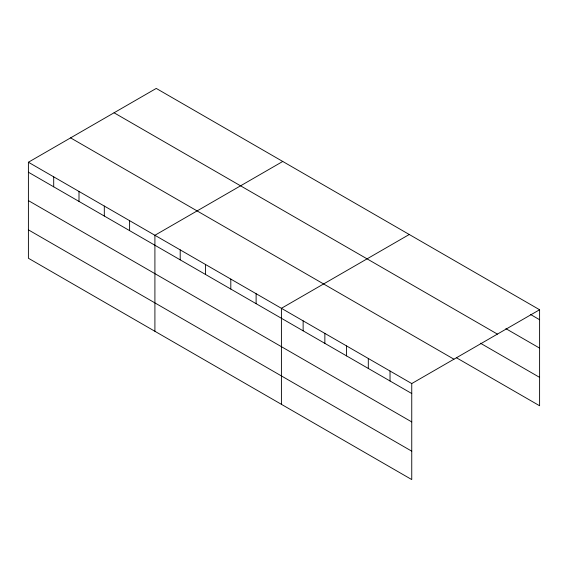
<?xml version="1.0" encoding="UTF-8"?>
<svg xmlns="http://www.w3.org/2000/svg" width="568" height="568" viewBox="0 0 568 568"><rect width="100%" height="100%" fill="white"/><g stroke="black" fill="none" stroke-linecap="round" stroke-linejoin="round"><path stroke-width="0.85" d="M411.75 421.925L411.75 383.563L28.4 162.235L28.4 258.248L411.75 479.577L411.75 421.925L28.4 200.603M456.452 357.762L539.6 405.765L539.6 309.752L156.25 88.423L28.4 162.235M282.757 161.461L154.908 235.273L154.908 331.286M409.258 234.499L281.409 308.31L281.409 404.324M411.75 383.563L539.6 309.752M530.611 314.53L539.6 319.72M505.889 328.652L539.6 348.113M114.061 112.783L497.412 334.105M480.421 343.207L539.6 377.372M70.588 137.875L453.938 359.203M28.4 172.21L411.75 393.532M28.4 229.855L411.75 451.184M390.031 371.018L390.031 380.993M368.305 358.479L368.305 368.447M346.579 345.94L346.579 355.909M324.861 333.395L324.861 343.37M303.135 320.856L303.135 330.825M256.111 293.706L256.111 303.674M230.807 279.094L230.807 289.069M205.509 264.489L205.509 274.458M180.205 249.884L180.205 259.853M129.603 220.668L129.603 230.636M104.306 206.056L104.306 216.032M79.002 191.451L79.002 201.42M53.704 176.847L53.704 186.815"/></g></svg>
